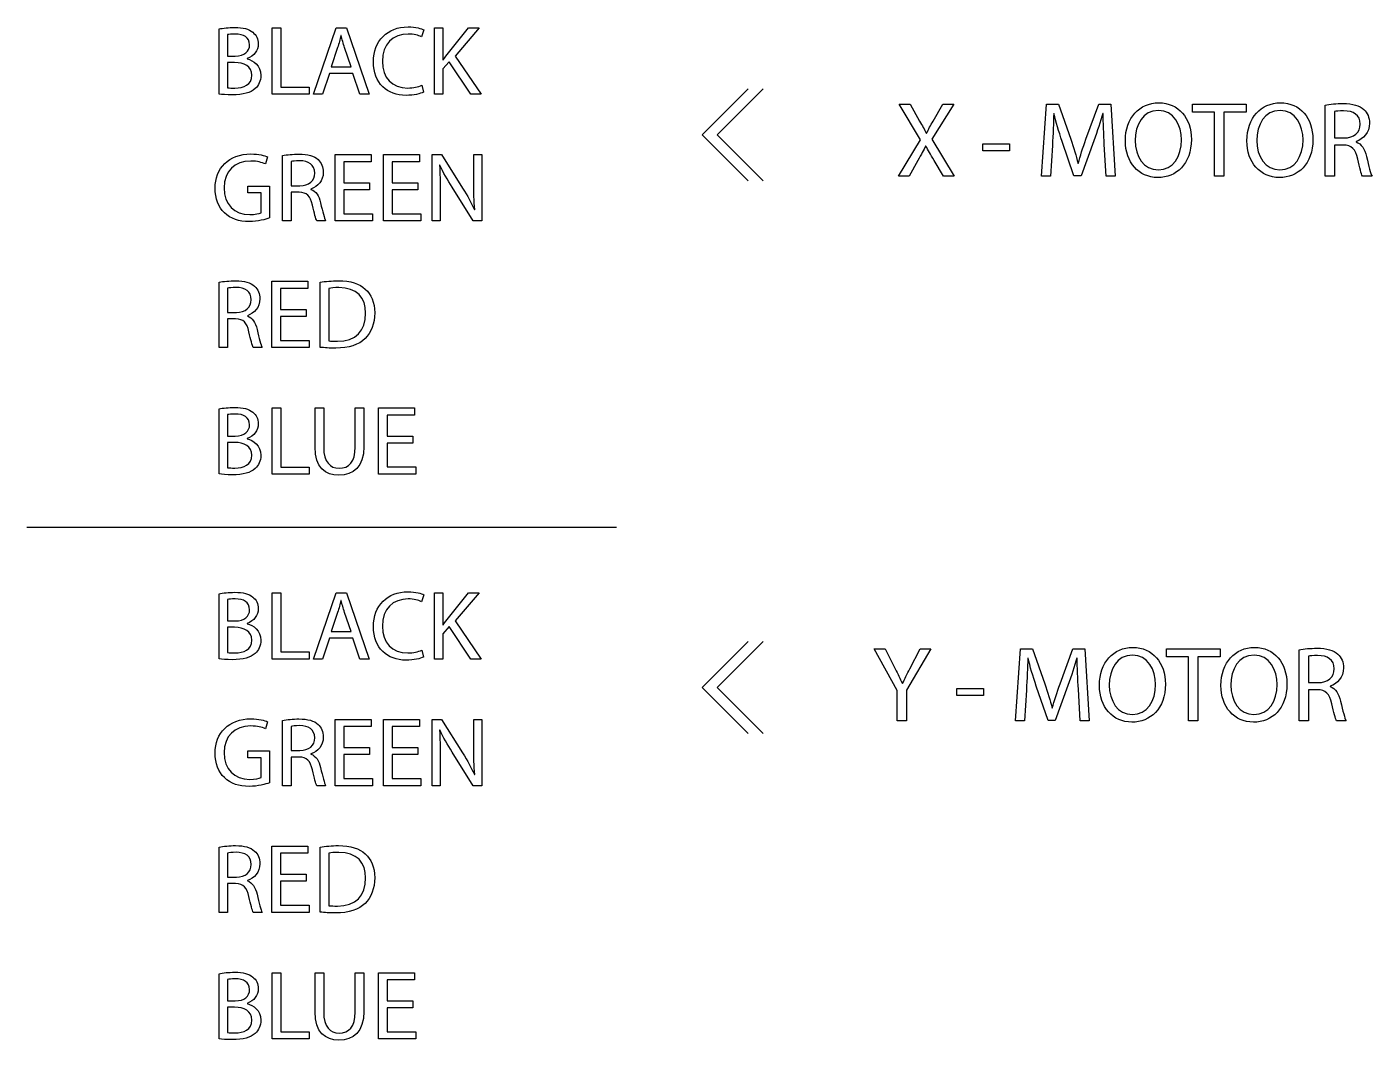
# Model space of a CAD drawing. Header units: millimetres. Extents: x -1949 to 1995, y -2739 to 1842.
# Drawn here: x -357 to -303.8, y -785 to -745 of the extents above; entities that cross this region are included whole.
import ezdxf

# ---------------------------------------------------------------- set-up
doc = ezdxf.new("R2010")
doc.units = ezdxf.units.MM
doc.layers.get('0').update_dxf_attribs({"lineweight": 25, "true_color": 0xffffff})

msp = doc.modelspace()

# ---------------------------------------------------------------- linework, layer by layer
at = {"color": 5, "true_color": 0x0000ff}
for points in [[(-349.382, -747.657), (-349.382, -745.088), (-349.382, -745.088)], [(-347.282, -745.049), (-346.941, -745.049), (-346.941, -747.381), (-345.823, -747.381), (-345.823, -747.665), (-347.282, -747.665), (-347.282, -745.049), (-347.282, -745.049)], [(-345.024, -746.841), (-345.296, -747.665), (-345.645, -747.665), (-344.752, -745.049), (-344.349, -745.049), (-343.456, -747.665), (-343.817, -747.665), (-344.096, -746.841), (-345.024, -746.841), (-345.024, -746.841)], [(-341.298, -745.122), (-341.384, -745.398)], [(-340.879, -745.049), (-340.542, -745.049), (-340.542, -746.31), (-340.53, -746.31)], [(-340.325, -746.03), (-339.525, -745.049), (-339.106, -745.049), (-340.053, -746.159), (-339.032, -747.665), (-339.432, -747.665), (-340.289, -746.38), (-340.542, -746.667), (-340.542, -747.665), (-340.879, -747.665), (-340.879, -745.049), (-340.879, -745.049)], [(-349.044, -745.312), (-349.044, -746.159), (-349.044, -746.159)], [(-344.698, -745.821), (-344.954, -746.578), (-344.162, -746.578), (-344.162, -746.578)], [(-344.558, -745.347), (-344.566, -745.347)], [(-344.162, -746.578), (-344.422, -745.825)], [(-349.044, -746.159), (-348.738, -746.159)], [(-348.272, -746.256), (-348.272, -746.268)], [(-348.765, -746.411), (-349.044, -746.411), (-349.044, -747.408), (-349.044, -747.408)], [(-341.372, -747.312), (-341.306, -747.583), (-341.306, -747.583)], [(-328.492, -751.079), (-330.309, -749.263), (-328.492, -747.447)], [(-327.892, -751.079), (-329.708, -749.263), (-327.892, -747.447)], [(-321.787, -750.279), (-322.13, -750.905), (-322.553, -750.905), (-321.681, -749.462), (-322.519, -748.053), (-322.092, -748.053), (-321.715, -748.722)], [(-321.182, -748.722), (-320.797, -748.053), (-320.37, -748.053), (-321.237, -749.441), (-320.348, -750.905), (-320.776, -750.905), (-320.776, -750.905)], [(-316.474, -749.682), (-316.55, -750.905), (-316.901, -750.905), (-316.702, -748.053), (-316.233, -748.053), (-315.746, -749.433)], [(-316.41, -748.422), (-316.419, -748.422)], [(-315.145, -749.433), (-314.638, -748.053), (-314.168, -748.053), (-313.99, -750.905), (-314.354, -750.905), (-314.422, -749.653), (-314.422, -749.653)], [(-314.468, -748.422), (-314.477, -748.422)], [(-310.069, -748.367), (-310.936, -748.367), (-310.936, -748.053), (-308.825, -748.053), (-308.825, -748.367), (-309.697, -748.367), (-309.697, -750.905), (-310.069, -750.905), (-310.069, -748.367), (-310.069, -748.367)], [(-304.989, -749.669), (-305.336, -749.669), (-305.336, -750.905), (-305.704, -750.905), (-305.704, -748.091), (-305.704, -748.091)], [(-305.336, -748.35), (-305.336, -749.39), (-305.336, -749.39)], [(-321.453, -749.204), (-321.44, -749.204)], [(-314.836, -749.505), (-315.34, -750.888), (-315.619, -750.888), (-316.084, -749.53)], [(-305.336, -749.39), (-304.96, -749.39)], [(-304.482, -749.534), (-304.482, -749.547)], [(-343.436, -751.438), (-344.45, -751.438), (-344.45, -752.382), (-343.316, -752.382), (-343.316, -752.665), (-344.791, -752.665), (-344.791, -750.049), (-343.374, -750.049), (-343.374, -750.332), (-344.45, -750.332), (-344.45, -751.159), (-343.436, -751.159), (-343.436, -751.438), (-343.436, -751.438)], [(-341.527, -751.438), (-342.54, -751.438), (-342.54, -752.382), (-341.407, -752.382), (-341.407, -752.665), (-342.882, -752.665), (-342.882, -750.049), (-341.465, -750.049), (-341.465, -750.332), (-342.54, -750.332), (-342.54, -751.159), (-341.527, -751.159), (-341.527, -751.438), (-341.527, -751.438)], [(-340.969, -752.665), (-340.969, -750.049), (-340.596, -750.049), (-339.761, -751.372)], [(-339.323, -751.143), (-339.323, -750.049), (-339.005, -750.049), (-339.005, -752.665), (-339.347, -752.665), (-340.177, -751.337)], [(-321.47, -749.712), (-321.478, -749.712)], [(-319.217, -749.627), (-318.172, -749.627), (-318.172, -749.898), (-319.217, -749.898), (-319.217, -749.627), (-319.217, -749.627)], [(-347.464, -750.142), (-347.55, -750.418)], [(-346.219, -751.531), (-346.537, -751.531), (-346.537, -752.665), (-346.875, -752.665), (-346.875, -750.084), (-346.875, -750.084)], [(-346.537, -750.321), (-346.537, -751.275), (-346.537, -751.275)], [(-340.662, -750.464), (-340.674, -750.468)], [(-320.776, -750.905), (-321.144, -750.275)], [(-315.459, -750.393), (-315.45, -750.393)], [(-303.847, -750.905), (-304.228, -750.905)], [(-347.72, -752.343), (-347.72, -751.563), (-348.248, -751.563), (-348.248, -751.291), (-347.387, -751.291), (-347.387, -752.548), (-347.387, -752.548)], [(-346.537, -751.275), (-346.192, -751.275)], [(-345.753, -751.407), (-345.753, -751.419)], [(-340.65, -751.547), (-340.65, -752.665), (-340.969, -752.665), (-340.969, -752.665)], [(-345.171, -752.665), (-345.52, -752.665)], [(-339.296, -752.222), (-339.285, -752.218)], [(-348.726, -756.532), (-349.044, -756.532), (-349.044, -757.665), (-349.382, -757.665), (-349.382, -755.084), (-349.382, -755.084)], [(-349.044, -755.321), (-349.044, -756.275), (-349.044, -756.275)], [(-345.943, -756.438), (-346.956, -756.438), (-346.956, -757.382), (-345.823, -757.382), (-345.823, -757.665), (-347.298, -757.665), (-347.298, -755.049), (-345.881, -755.049), (-345.881, -755.332), (-346.956, -755.332), (-346.956, -756.159), (-345.943, -756.159), (-345.943, -756.438), (-345.943, -756.438)], [(-345.385, -757.657), (-345.385, -755.088), (-345.385, -755.088)], [(-345.047, -755.332), (-345.047, -757.401), (-345.047, -757.401)], [(-349.044, -756.275), (-348.698, -756.275)], [(-348.26, -756.407), (-348.26, -756.419)], [(-347.678, -757.665), (-348.027, -757.665)], [(-349.382, -762.657), (-349.382, -760.088), (-349.382, -760.088)], [(-347.282, -760.049), (-346.941, -760.049), (-346.941, -762.382), (-345.823, -762.382), (-345.823, -762.665), (-347.282, -762.665), (-347.282, -760.049), (-347.282, -760.049)], [(-345.59, -761.589), (-345.59, -760.049), (-345.249, -760.049), (-345.249, -760.049)], [(-345.249, -760.049), (-345.249, -761.601)], [(-344.003, -761.601), (-344.003, -760.049), (-343.661, -760.049), (-343.661, -761.578)], [(-341.725, -761.438), (-342.738, -761.438), (-342.738, -762.381), (-341.605, -762.381), (-341.605, -762.664), (-343.08, -762.664), (-343.08, -760.048), (-341.663, -760.048), (-341.663, -760.332), (-342.738, -760.332), (-342.738, -761.159), (-341.725, -761.159), (-341.725, -761.438), (-341.725, -761.438)], [(-349.044, -760.312), (-349.044, -761.159), (-349.044, -761.159)], [(-349.044, -761.159), (-348.738, -761.159)], [(-348.765, -761.411), (-349.044, -761.411), (-349.044, -762.408), (-349.044, -762.408)], [(-348.272, -761.256), (-348.272, -761.267)], [(-356.969, -764.757), (-333.685, -764.757)], [(-349.382, -769.957), (-349.382, -767.388), (-349.382, -767.388)], [(-347.282, -767.349), (-346.941, -767.349), (-346.941, -769.681), (-345.823, -769.681), (-345.823, -769.965), (-347.282, -769.965), (-347.282, -767.349), (-347.282, -767.349)], [(-345.024, -769.142), (-345.296, -769.965), (-345.645, -769.965), (-344.752, -767.349), (-344.349, -767.349), (-343.456, -769.965), (-343.817, -769.965), (-344.096, -769.142), (-345.024, -769.142), (-345.024, -769.142)], [(-341.298, -767.423), (-341.384, -767.698)], [(-340.879, -767.349), (-340.542, -767.349), (-340.542, -768.61), (-340.53, -768.61)], [(-340.325, -768.331), (-339.525, -767.349), (-339.106, -767.349), (-340.053, -768.459), (-339.032, -769.965), (-339.432, -769.965), (-340.289, -768.68), (-340.542, -768.967), (-340.542, -769.965), (-340.879, -769.965), (-340.879, -767.349), (-340.879, -767.349)], [(-349.044, -767.612), (-349.044, -768.459), (-349.044, -768.459)], [(-344.698, -768.121), (-344.954, -768.878), (-344.162, -768.878), (-344.162, -768.878)], [(-344.558, -767.647), (-344.566, -767.647)], [(-344.162, -768.878), (-344.422, -768.125)], [(-349.044, -768.459), (-348.738, -768.459)], [(-348.272, -768.556), (-348.272, -768.567)], [(-348.765, -768.711), (-349.044, -768.711), (-349.044, -769.708), (-349.044, -769.708)], [(-341.372, -769.611), (-341.306, -769.883), (-341.306, -769.883)], [(-328.492, -772.909), (-330.309, -771.092), (-328.492, -769.276)], [(-327.892, -772.909), (-329.708, -771.092), (-327.892, -769.276)], [(-322.6, -772.409), (-322.6, -771.199), (-323.505, -769.557), (-323.082, -769.557), (-322.68, -770.344)], [(-322.1, -770.344), (-321.69, -769.557), (-321.275, -769.557), (-322.227, -771.194), (-322.227, -772.408), (-322.6, -772.408), (-322.6, -772.409)], [(-317.498, -771.186), (-317.575, -772.409), (-317.926, -772.409), (-317.727, -769.557), (-317.257, -769.557), (-316.771, -770.937)], [(-316.17, -770.937), (-315.662, -769.557), (-315.193, -769.557), (-315.015, -772.409), (-315.379, -772.409), (-315.446, -771.157), (-315.446, -771.157)], [(-311.094, -769.87), (-311.961, -769.87), (-311.961, -769.557), (-309.85, -769.557), (-309.85, -769.87), (-310.722, -769.87), (-310.722, -772.409), (-311.094, -772.409), (-311.094, -769.87), (-311.094, -769.87)], [(-306.014, -771.173), (-306.361, -771.173), (-306.361, -772.408), (-306.729, -772.408), (-306.729, -769.595), (-306.729, -769.595)], [(-317.435, -769.925), (-317.444, -769.925)], [(-315.493, -769.925), (-315.502, -769.925)], [(-306.361, -769.853), (-306.361, -770.894), (-306.361, -770.894)], [(-322.397, -770.932), (-322.388, -770.932)], [(-320.241, -771.131), (-319.196, -771.131), (-319.196, -771.402), (-320.241, -771.402), (-320.241, -771.131), (-320.241, -771.131)], [(-315.861, -771.009), (-316.365, -772.392), (-316.644, -772.392), (-317.109, -771.034)], [(-306.361, -770.894), (-305.984, -770.894)], [(-305.506, -771.038), (-305.506, -771.051)], [(-346.219, -773.831), (-346.537, -773.831), (-346.537, -774.964), (-346.875, -774.964), (-346.875, -772.383), (-346.875, -772.383)], [(-343.436, -773.738), (-344.45, -773.738), (-344.45, -774.681), (-343.316, -774.681), (-343.316, -774.964), (-344.791, -774.964), (-344.791, -772.348), (-343.374, -772.348), (-343.374, -772.632), (-344.45, -772.632), (-344.45, -773.459), (-343.436, -773.459), (-343.436, -773.738), (-343.436, -773.738)], [(-341.527, -773.738), (-342.54, -773.738), (-342.54, -774.681), (-341.407, -774.681), (-341.407, -774.964), (-342.882, -774.964), (-342.882, -772.348), (-341.465, -772.348), (-341.465, -772.632), (-342.54, -772.632), (-342.54, -773.459), (-341.527, -773.459), (-341.527, -773.738), (-341.527, -773.738)], [(-340.969, -774.964), (-340.969, -772.348), (-340.596, -772.348), (-339.761, -773.672)], [(-339.323, -773.443), (-339.323, -772.348), (-339.005, -772.348), (-339.005, -774.964), (-339.347, -774.964), (-340.177, -773.637)], [(-316.483, -771.897), (-316.475, -771.897)], [(-347.464, -772.442), (-347.55, -772.717)], [(-346.537, -772.62), (-346.537, -773.575), (-346.537, -773.575)], [(-340.662, -772.764), (-340.674, -772.768)], [(-304.871, -772.408), (-305.252, -772.408)], [(-347.72, -774.643), (-347.72, -773.863), (-348.248, -773.863), (-348.248, -773.591), (-347.387, -773.591), (-347.387, -774.848), (-347.387, -774.848)], [(-346.537, -773.575), (-346.192, -773.575)], [(-345.753, -773.707), (-345.753, -773.719)], [(-340.65, -773.847), (-340.65, -774.964), (-340.969, -774.964), (-340.969, -774.964)], [(-345.171, -774.964), (-345.52, -774.964)], [(-339.296, -774.522), (-339.285, -774.518)], [(-348.726, -778.831), (-349.044, -778.831), (-349.044, -779.965), (-349.382, -779.965), (-349.382, -777.384), (-349.382, -777.384)], [(-349.044, -777.621), (-349.044, -778.575), (-349.044, -778.575)], [(-345.943, -778.738), (-346.956, -778.738), (-346.956, -779.681), (-345.823, -779.681), (-345.823, -779.964), (-347.298, -779.964), (-347.298, -777.348), (-345.881, -777.348), (-345.881, -777.632), (-346.956, -777.632), (-346.956, -778.458), (-345.943, -778.458), (-345.943, -778.738), (-345.943, -778.738)], [(-345.385, -779.956), (-345.385, -777.388), (-345.385, -777.388)], [(-345.047, -777.632), (-345.047, -779.701), (-345.047, -779.701)], [(-349.044, -778.575), (-348.698, -778.575)], [(-348.26, -778.707), (-348.26, -778.719)], [(-347.678, -779.965), (-348.027, -779.965)], [(-349.382, -784.957), (-349.382, -782.387), (-349.382, -782.387)], [(-347.282, -782.349), (-346.941, -782.349), (-346.941, -784.681), (-345.823, -784.681), (-345.823, -784.964), (-347.282, -784.964), (-347.282, -782.349), (-347.282, -782.349)], [(-345.59, -783.889), (-345.59, -782.349), (-345.249, -782.349), (-345.249, -782.349)], [(-345.249, -782.349), (-345.249, -783.901)], [(-344.003, -783.901), (-344.003, -782.349), (-343.661, -782.349), (-343.661, -783.878)], [(-341.725, -783.738), (-342.738, -783.738), (-342.738, -784.681), (-341.605, -784.681), (-341.605, -784.964), (-343.08, -784.964), (-343.08, -782.349), (-341.663, -782.349), (-341.663, -782.632), (-342.738, -782.632), (-342.738, -783.459), (-341.725, -783.459), (-341.725, -783.738), (-341.725, -783.738)], [(-349.044, -782.612), (-349.044, -783.459), (-349.044, -783.459)], [(-349.044, -783.459), (-348.738, -783.459)], [(-348.765, -783.711), (-349.044, -783.711), (-349.044, -784.708), (-349.044, -784.708)], [(-348.272, -783.556), (-348.272, -783.567)]]:
    msp.add_lwpolyline(points, dxfattribs=at)
for points in [[(-349.382, -745.088), (-349.234, -745.053), (-348.998, -745.03), (-348.765, -745.03)], [(-348.745, -745.289), (-348.901, -745.289), (-348.989, -745.301), (-349.044, -745.312)], [(-348.765, -745.03), (-348.427, -745.03), (-348.21, -745.088), (-348.05, -745.22)], [(-348.175, -745.716), (-348.175, -745.414), (-348.403, -745.289), (-348.745, -745.289)], [(-348.05, -745.22), (-347.915, -745.321), (-347.83, -745.476), (-347.83, -745.682)], [(-343.285, -746.38), (-343.285, -745.557), (-342.73, -745.006), (-341.919, -745.006)], [(-341.907, -745.289), (-342.521, -745.289), (-342.928, -745.681), (-342.928, -746.368)], [(-341.919, -745.006), (-341.597, -745.006), (-341.388, -745.076), (-341.298, -745.122)], [(-341.384, -745.398), (-341.508, -745.336), (-341.69, -745.289), (-341.907, -745.289)], [(-348.738, -746.159), (-348.384, -746.159), (-348.175, -745.969), (-348.175, -745.716)], [(-347.83, -745.682), (-347.83, -745.938), (-348, -746.159), (-348.272, -746.256)], [(-344.566, -745.347), (-344.605, -745.499), (-344.644, -745.662), (-344.698, -745.821)], [(-344.422, -745.825), (-344.481, -745.654), (-344.519, -745.499), (-344.558, -745.347)], [(-348.272, -746.268), (-348.023, -746.326), (-347.732, -746.531), (-347.732, -746.919)], [(-340.53, -746.31), (-340.46, -746.209), (-340.39, -746.116), (-340.325, -746.03)], [(-348.089, -746.916), (-348.089, -746.563), (-348.396, -746.411), (-348.765, -746.411)], [(-341.997, -747.708), (-342.734, -747.708), (-343.285, -747.242), (-343.285, -746.38)], [(-342.928, -746.368), (-342.928, -747.013), (-342.56, -747.42), (-341.927, -747.42)], [(-349.044, -747.408), (-348.974, -747.42), (-348.881, -747.424), (-348.76, -747.424)], [(-348.76, -747.424), (-348.411, -747.424), (-348.089, -747.296), (-348.089, -746.916)], [(-347.732, -746.919), (-347.732, -747.145), (-347.821, -747.319), (-347.957, -747.444)], [(-341.927, -747.42), (-341.717, -747.42), (-341.508, -747.377), (-341.372, -747.312)], [(-348.858, -747.688), (-349.091, -747.688), (-349.269, -747.673), (-349.382, -747.657)], [(-347.957, -747.444), (-348.136, -747.61), (-348.431, -747.688), (-348.858, -747.688)], [(-341.306, -747.583), (-341.426, -747.645), (-341.678, -747.708), (-341.997, -747.708)], [(-316.419, -748.422), (-316.427, -748.777), (-316.449, -749.251), (-316.474, -749.682)], [(-316.084, -749.53), (-316.22, -749.124), (-316.33, -748.76), (-316.41, -748.422)], [(-314.477, -748.422), (-314.578, -748.752), (-314.693, -749.111), (-314.836, -749.505)], [(-314.422, -749.653), (-314.443, -749.255), (-314.468, -748.773), (-314.468, -748.422)], [(-313.591, -749.501), (-313.591, -748.595), (-313.033, -748.003), (-312.271, -748.003)], [(-312.284, -748.303), (-312.897, -748.303), (-313.202, -748.87), (-313.202, -749.492)], [(-311.374, -749.467), (-311.374, -748.895), (-311.67, -748.303), (-312.284, -748.303)], [(-312.271, -748.003), (-311.488, -748.002), (-310.985, -748.599), (-310.985, -749.45)], [(-308.79, -749.501), (-308.79, -748.595), (-308.232, -748.003), (-307.47, -748.003)], [(-307.483, -748.303), (-308.096, -748.303), (-308.401, -748.87), (-308.401, -749.492)], [(-306.573, -749.467), (-306.573, -748.895), (-306.869, -748.303), (-307.483, -748.303)], [(-307.47, -748.003), (-306.687, -748.002), (-306.184, -748.599), (-306.184, -749.45)], [(-305.704, -748.091), (-305.518, -748.058), (-305.247, -748.032), (-304.998, -748.032)], [(-304.972, -748.32), (-305.15, -748.32), (-305.273, -748.333), (-305.336, -748.35)], [(-304.998, -748.032), (-304.604, -748.032), (-304.346, -748.108), (-304.173, -748.265)], [(-304.316, -748.849), (-304.316, -748.481), (-304.583, -748.32), (-304.972, -748.32)], [(-304.173, -748.265), (-304.033, -748.392), (-303.949, -748.586), (-303.949, -748.811)], [(-321.715, -748.722), (-321.609, -748.908), (-321.529, -749.052), (-321.453, -749.204)], [(-321.44, -749.204), (-321.36, -749.035), (-321.288, -748.904), (-321.182, -748.722)], [(-304.96, -749.39), (-304.566, -749.39), (-304.316, -749.175), (-304.316, -748.849)], [(-303.949, -748.811), (-303.949, -749.183), (-304.186, -749.432), (-304.482, -749.534)], [(-315.746, -749.433), (-315.628, -749.784), (-315.535, -750.097), (-315.459, -750.393)], [(-315.45, -750.393), (-315.374, -750.106), (-315.272, -749.792), (-315.145, -749.433)], [(-312.309, -750.952), (-313.066, -750.952), (-313.591, -750.364), (-313.591, -749.501)], [(-313.202, -749.492), (-313.202, -750.106), (-312.872, -750.651), (-312.287, -750.651)], [(-310.985, -749.45), (-310.985, -750.427), (-311.581, -750.952), (-312.309, -750.952)], [(-312.287, -750.651), (-311.704, -750.651), (-311.374, -750.114), (-311.374, -749.467)], [(-307.508, -750.952), (-308.265, -750.952), (-308.79, -750.364), (-308.79, -749.501)], [(-308.401, -749.492), (-308.401, -750.106), (-308.071, -750.651), (-307.487, -750.651)], [(-306.184, -749.45), (-306.184, -750.427), (-306.78, -750.952), (-307.508, -750.952)], [(-307.487, -750.651), (-306.903, -750.651), (-306.573, -750.114), (-306.573, -749.467)], [(-349.537, -751.373), (-349.537, -750.593), (-348.998, -750.022), (-348.12, -750.022)], [(-348.12, -750.022), (-347.818, -750.022), (-347.577, -750.088), (-347.464, -750.142)], [(-346.875, -750.084), (-346.704, -750.052), (-346.455, -750.03), (-346.226, -750.03)], [(-346.226, -750.03), (-345.866, -750.03), (-345.629, -750.099), (-345.47, -750.243)], [(-321.478, -749.712), (-321.558, -749.877), (-321.643, -750.03), (-321.787, -750.279)], [(-321.144, -750.275), (-321.292, -750.034), (-321.381, -749.877), (-321.47, -749.712)], [(-304.414, -750.224), (-304.498, -749.83), (-304.655, -749.682), (-304.989, -749.669)], [(-304.482, -749.547), (-304.266, -749.623), (-304.134, -749.826), (-304.067, -750.122)], [(-348.128, -750.305), (-348.765, -750.305), (-349.18, -750.701), (-349.18, -751.357)], [(-347.55, -750.418), (-347.689, -750.352), (-347.864, -750.305), (-348.128, -750.305)], [(-346.203, -750.293), (-346.366, -750.293), (-346.479, -750.305), (-346.537, -750.321)], [(-345.602, -750.778), (-345.602, -750.441), (-345.846, -750.293), (-346.203, -750.293)], [(-345.47, -750.243), (-345.342, -750.359), (-345.264, -750.538), (-345.264, -750.744)], [(-340.674, -750.468), (-340.654, -750.798), (-340.65, -751.112), (-340.65, -751.547)], [(-340.177, -751.337), (-340.359, -751.046), (-340.534, -750.747), (-340.662, -750.464)], [(-304.228, -750.905), (-304.275, -750.82), (-304.338, -750.579), (-304.414, -750.224)], [(-304.067, -750.122), (-303.974, -750.52), (-303.906, -750.795), (-303.847, -750.905)], [(-346.192, -751.275), (-345.831, -751.275), (-345.602, -751.077), (-345.602, -750.778)], [(-345.264, -750.744), (-345.264, -751.085), (-345.481, -751.314), (-345.753, -751.407)], [(-349.172, -752.347), (-349.397, -752.129), (-349.537, -751.78), (-349.537, -751.373)], [(-349.18, -751.357), (-349.18, -752.021), (-348.784, -752.413), (-348.171, -752.413)], [(-345.691, -752.04), (-345.769, -751.679), (-345.912, -751.543), (-346.219, -751.531)], [(-345.753, -751.419), (-345.555, -751.489), (-345.434, -751.675), (-345.373, -751.947)], [(-339.761, -751.372), (-339.571, -751.679), (-339.416, -751.954), (-339.296, -752.222)], [(-339.285, -752.218), (-339.316, -751.869), (-339.323, -751.551), (-339.323, -751.143)], [(-345.52, -752.665), (-345.563, -752.587), (-345.621, -752.366), (-345.691, -752.04)], [(-345.373, -751.947), (-345.287, -752.312), (-345.225, -752.564), (-345.171, -752.665)], [(-348.194, -752.692), (-348.59, -752.692), (-348.916, -752.591), (-349.172, -752.347)], [(-347.387, -752.548), (-347.538, -752.607), (-347.841, -752.692), (-348.194, -752.692)], [(-348.171, -752.413), (-347.949, -752.413), (-347.798, -752.382), (-347.72, -752.343)], [(-349.382, -755.084), (-349.211, -755.053), (-348.962, -755.03), (-348.733, -755.03)], [(-348.71, -755.294), (-348.873, -755.294), (-348.986, -755.305), (-349.044, -755.321)], [(-348.733, -755.03), (-348.372, -755.03), (-348.136, -755.099), (-347.977, -755.243)], [(-348.109, -755.779), (-348.109, -755.441), (-348.353, -755.294), (-348.71, -755.294)], [(-347.977, -755.243), (-347.849, -755.359), (-347.771, -755.538), (-347.771, -755.744)], [(-345.385, -755.088), (-345.179, -755.052), (-344.934, -755.029), (-344.667, -755.029)], [(-344.651, -755.297), (-344.826, -755.297), (-344.958, -755.313), (-345.047, -755.332)], [(-344.667, -755.029), (-344.181, -755.029), (-343.836, -755.146), (-343.607, -755.355)], [(-343.592, -756.307), (-343.588, -755.69), (-343.937, -755.297), (-344.651, -755.297)], [(-343.607, -755.355), (-343.37, -755.569), (-343.235, -755.871), (-343.235, -756.295)], [(-348.698, -756.275), (-348.338, -756.275), (-348.109, -756.077), (-348.109, -755.779)], [(-347.771, -755.744), (-347.771, -756.085), (-347.988, -756.314), (-348.26, -756.407)], [(-348.26, -756.419), (-348.062, -756.489), (-347.942, -756.675), (-347.88, -756.947)], [(-344.705, -757.416), (-343.98, -757.416), (-343.592, -757.012), (-343.592, -756.307)], [(-343.235, -756.295), (-343.235, -756.721), (-343.37, -757.071), (-343.611, -757.311)], [(-348.198, -757.04), (-348.275, -756.679), (-348.419, -756.543), (-348.726, -756.532)], [(-347.88, -756.947), (-347.794, -757.312), (-347.732, -757.564), (-347.678, -757.665)], [(-348.027, -757.665), (-348.07, -757.587), (-348.128, -757.366), (-348.198, -757.04)], [(-345.047, -757.401), (-344.962, -757.413), (-344.837, -757.416), (-344.705, -757.416)], [(-343.611, -757.311), (-343.859, -757.556), (-344.263, -757.688), (-344.772, -757.688)], [(-344.772, -757.688), (-345.016, -757.688), (-345.214, -757.676), (-345.385, -757.657)], [(-349.382, -760.088), (-349.234, -760.053), (-348.998, -760.03), (-348.765, -760.03)], [(-348.765, -760.03), (-348.427, -760.03), (-348.21, -760.088), (-348.05, -760.22)], [(-348.745, -760.289), (-348.901, -760.289), (-348.989, -760.301), (-349.044, -760.312)], [(-348.175, -760.716), (-348.175, -760.413), (-348.403, -760.289), (-348.745, -760.289)], [(-347.83, -760.681), (-347.83, -760.938), (-348, -761.159), (-348.272, -761.256)], [(-348.05, -760.22), (-347.915, -760.321), (-347.83, -760.476), (-347.83, -760.681)], [(-348.738, -761.159), (-348.384, -761.159), (-348.175, -760.968), (-348.175, -760.716)], [(-348.089, -761.915), (-348.089, -761.562), (-348.396, -761.411), (-348.765, -761.411)], [(-348.272, -761.267), (-348.023, -761.325), (-347.732, -761.531), (-347.732, -761.92)], [(-344.651, -762.707), (-345.186, -762.707), (-345.59, -762.405), (-345.59, -761.589)], [(-345.249, -761.601), (-345.249, -762.183), (-344.989, -762.432), (-344.639, -762.432)], [(-343.661, -761.578), (-343.661, -762.382), (-344.084, -762.707), (-344.651, -762.707)], [(-344.639, -762.432), (-344.256, -762.432), (-344.003, -762.176), (-344.003, -761.601)], [(-348.76, -762.424), (-348.411, -762.424), (-348.089, -762.296), (-348.089, -761.915)], [(-347.732, -761.92), (-347.732, -762.145), (-347.821, -762.319), (-347.957, -762.443)], [(-348.858, -762.688), (-349.091, -762.688), (-349.269, -762.672), (-349.382, -762.657)], [(-349.044, -762.408), (-348.974, -762.42), (-348.881, -762.424), (-348.76, -762.424)], [(-347.957, -762.443), (-348.136, -762.61), (-348.431, -762.688), (-348.858, -762.688)], [(-349.382, -767.388), (-349.234, -767.352), (-348.998, -767.329), (-348.765, -767.329)], [(-348.745, -767.589), (-348.901, -767.589), (-348.989, -767.601), (-349.044, -767.612)], [(-348.765, -767.329), (-348.427, -767.329), (-348.21, -767.388), (-348.05, -767.52)], [(-348.175, -768.016), (-348.175, -767.714), (-348.403, -767.589), (-348.745, -767.589)], [(-348.05, -767.52), (-347.915, -767.62), (-347.83, -767.776), (-347.83, -767.981)], [(-343.285, -768.68), (-343.285, -767.857), (-342.73, -767.306), (-341.919, -767.306)], [(-341.907, -767.589), (-342.521, -767.589), (-342.928, -767.981), (-342.928, -768.668)], [(-341.919, -767.306), (-341.597, -767.306), (-341.388, -767.376), (-341.298, -767.423)], [(-341.384, -767.698), (-341.508, -767.636), (-341.69, -767.589), (-341.907, -767.589)], [(-348.738, -768.459), (-348.384, -768.459), (-348.175, -768.269), (-348.175, -768.016)], [(-347.83, -767.981), (-347.83, -768.237), (-348, -768.459), (-348.272, -768.556)], [(-344.566, -767.647), (-344.605, -767.799), (-344.644, -767.962), (-344.698, -768.121)], [(-344.422, -768.125), (-344.481, -767.954), (-344.519, -767.799), (-344.558, -767.647)], [(-348.272, -768.567), (-348.023, -768.626), (-347.732, -768.831), (-347.732, -769.22)], [(-342.928, -768.668), (-342.928, -769.312), (-342.56, -769.72), (-341.927, -769.72)], [(-340.53, -768.61), (-340.46, -768.509), (-340.39, -768.416), (-340.325, -768.331)], [(-348.089, -769.216), (-348.089, -768.863), (-348.396, -768.711), (-348.765, -768.711)], [(-341.997, -770.007), (-342.734, -770.007), (-343.285, -769.541), (-343.285, -768.68)], [(-349.044, -769.708), (-348.974, -769.72), (-348.881, -769.724), (-348.76, -769.724)], [(-348.76, -769.724), (-348.411, -769.724), (-348.089, -769.596), (-348.089, -769.216)], [(-347.732, -769.22), (-347.732, -769.445), (-347.821, -769.619), (-347.957, -769.743)], [(-341.927, -769.72), (-341.717, -769.72), (-341.508, -769.677), (-341.372, -769.611)], [(-314.615, -771.004), (-314.615, -770.099), (-314.057, -769.506), (-313.295, -769.506)], [(-313.295, -769.506), (-312.513, -769.506), (-312.009, -770.103), (-312.009, -770.953)], [(-309.815, -771.004), (-309.815, -770.099), (-309.256, -769.506), (-308.495, -769.506)], [(-308.495, -769.506), (-307.712, -769.506), (-307.209, -770.103), (-307.209, -770.953)], [(-306.729, -769.595), (-306.543, -769.561), (-306.272, -769.536), (-306.023, -769.536)], [(-306.023, -769.536), (-305.629, -769.536), (-305.371, -769.612), (-305.197, -769.768)], [(-348.858, -769.988), (-349.091, -769.988), (-349.269, -769.972), (-349.382, -769.957)], [(-347.957, -769.743), (-348.136, -769.91), (-348.431, -769.988), (-348.858, -769.988)], [(-341.306, -769.883), (-341.426, -769.945), (-341.678, -770.007), (-341.997, -770.007)], [(-317.444, -769.925), (-317.452, -770.281), (-317.473, -770.755), (-317.498, -771.186)], [(-317.109, -771.034), (-317.244, -770.628), (-317.355, -770.263), (-317.435, -769.925)], [(-315.502, -769.925), (-315.603, -770.255), (-315.717, -770.615), (-315.861, -771.009)], [(-315.446, -771.157), (-315.467, -770.759), (-315.493, -770.276), (-315.493, -769.925)], [(-313.308, -769.807), (-313.922, -769.807), (-314.226, -770.374), (-314.226, -770.995)], [(-312.398, -770.97), (-312.398, -770.399), (-312.695, -769.807), (-313.308, -769.807)], [(-308.507, -769.807), (-309.121, -769.807), (-309.425, -770.374), (-309.425, -770.995)], [(-307.598, -770.97), (-307.598, -770.399), (-307.894, -769.807), (-308.507, -769.807)], [(-305.997, -769.824), (-306.175, -769.824), (-306.297, -769.836), (-306.361, -769.853)], [(-305.341, -770.352), (-305.341, -769.984), (-305.608, -769.824), (-305.997, -769.824)], [(-305.197, -769.768), (-305.058, -769.895), (-304.973, -770.09), (-304.973, -770.314)], [(-322.68, -770.344), (-322.574, -770.559), (-322.486, -770.733), (-322.397, -770.932)], [(-322.388, -770.932), (-322.312, -770.745), (-322.21, -770.559), (-322.1, -770.344)], [(-305.984, -770.894), (-305.591, -770.894), (-305.341, -770.678), (-305.341, -770.352)], [(-304.973, -770.314), (-304.973, -770.686), (-305.21, -770.936), (-305.506, -771.038)], [(-316.771, -770.937), (-316.652, -771.288), (-316.559, -771.6), (-316.483, -771.897)], [(-316.475, -771.897), (-316.398, -771.609), (-316.297, -771.296), (-316.17, -770.937)], [(-313.333, -772.455), (-314.091, -772.455), (-314.615, -771.867), (-314.615, -771.004)], [(-314.226, -770.995), (-314.226, -771.609), (-313.896, -772.155), (-313.312, -772.155)], [(-312.009, -770.953), (-312.009, -771.931), (-312.606, -772.455), (-313.333, -772.455)], [(-313.312, -772.155), (-312.728, -772.155), (-312.398, -771.617), (-312.398, -770.97)], [(-308.533, -772.455), (-309.29, -772.455), (-309.815, -771.867), (-309.815, -771.004)], [(-309.425, -770.995), (-309.425, -771.609), (-309.096, -772.155), (-308.511, -772.155)], [(-307.209, -770.953), (-307.209, -771.931), (-307.805, -772.455), (-308.533, -772.455)], [(-308.511, -772.155), (-307.928, -772.155), (-307.598, -771.617), (-307.598, -770.97)], [(-305.438, -771.727), (-305.523, -771.333), (-305.68, -771.186), (-306.014, -771.173)], [(-305.506, -771.051), (-305.291, -771.127), (-305.159, -771.33), (-305.092, -771.626)], [(-305.252, -772.408), (-305.299, -772.324), (-305.362, -772.083), (-305.438, -771.727)], [(-305.092, -771.626), (-304.998, -772.023), (-304.931, -772.299), (-304.871, -772.408)], [(-349.537, -773.672), (-349.537, -772.892), (-348.998, -772.322), (-348.12, -772.322)], [(-348.12, -772.322), (-347.818, -772.322), (-347.577, -772.388), (-347.464, -772.442)], [(-346.875, -772.383), (-346.704, -772.352), (-346.455, -772.329), (-346.226, -772.329)], [(-346.226, -772.329), (-345.866, -772.329), (-345.629, -772.399), (-345.47, -772.542)], [(-348.128, -772.605), (-348.765, -772.605), (-349.18, -773.001), (-349.18, -773.656)], [(-347.55, -772.717), (-347.689, -772.652), (-347.864, -772.605), (-348.128, -772.605)], [(-346.203, -772.593), (-346.366, -772.593), (-346.479, -772.605), (-346.537, -772.62)], [(-345.602, -773.078), (-345.602, -772.741), (-345.846, -772.593), (-346.203, -772.593)], [(-345.47, -772.542), (-345.342, -772.659), (-345.264, -772.837), (-345.264, -773.043)], [(-340.674, -772.768), (-340.654, -773.097), (-340.65, -773.412), (-340.65, -773.847)], [(-340.177, -773.637), (-340.359, -773.346), (-340.534, -773.047), (-340.662, -772.764)], [(-346.192, -773.575), (-345.831, -773.575), (-345.602, -773.377), (-345.602, -773.078)], [(-345.264, -773.043), (-345.264, -773.385), (-345.481, -773.614), (-345.753, -773.707)], [(-339.285, -774.518), (-339.316, -774.169), (-339.323, -773.851), (-339.323, -773.443)], [(-349.172, -774.646), (-349.397, -774.429), (-349.537, -774.08), (-349.537, -773.672)], [(-349.18, -773.656), (-349.18, -774.32), (-348.784, -774.713), (-348.171, -774.713)], [(-345.691, -774.339), (-345.769, -773.979), (-345.912, -773.843), (-346.219, -773.831)], [(-345.753, -773.719), (-345.555, -773.788), (-345.434, -773.975), (-345.373, -774.246)], [(-339.761, -773.672), (-339.571, -773.979), (-339.416, -774.254), (-339.296, -774.522)], [(-345.52, -774.964), (-345.563, -774.887), (-345.621, -774.666), (-345.691, -774.339)], [(-345.373, -774.246), (-345.287, -774.611), (-345.225, -774.863), (-345.171, -774.964)], [(-348.194, -774.992), (-348.59, -774.992), (-348.916, -774.891), (-349.172, -774.646)], [(-347.387, -774.848), (-347.538, -774.906), (-347.841, -774.992), (-348.194, -774.992)], [(-348.171, -774.713), (-347.949, -774.713), (-347.798, -774.682), (-347.72, -774.643)], [(-349.382, -777.384), (-349.211, -777.353), (-348.962, -777.33), (-348.733, -777.33)], [(-348.71, -777.593), (-348.873, -777.593), (-348.986, -777.605), (-349.044, -777.621)], [(-348.733, -777.33), (-348.372, -777.33), (-348.136, -777.399), (-347.977, -777.543)], [(-348.109, -778.079), (-348.109, -777.741), (-348.353, -777.593), (-348.71, -777.593)], [(-347.977, -777.543), (-347.849, -777.659), (-347.771, -777.838), (-347.771, -778.044)], [(-345.385, -777.388), (-345.179, -777.353), (-344.934, -777.33), (-344.667, -777.33)], [(-344.651, -777.597), (-344.826, -777.597), (-344.958, -777.613), (-345.047, -777.632)], [(-344.667, -777.33), (-344.181, -777.33), (-343.836, -777.446), (-343.607, -777.655)], [(-343.592, -778.606), (-343.588, -777.989), (-343.937, -777.597), (-344.651, -777.597)], [(-343.607, -777.655), (-343.37, -777.869), (-343.235, -778.171), (-343.235, -778.595)], [(-348.698, -778.575), (-348.338, -778.575), (-348.109, -778.377), (-348.109, -778.079)], [(-347.771, -778.044), (-347.771, -778.385), (-347.988, -778.614), (-348.26, -778.707)], [(-348.26, -778.719), (-348.062, -778.789), (-347.942, -778.975), (-347.88, -779.247)], [(-344.705, -779.716), (-343.98, -779.716), (-343.592, -779.312), (-343.592, -778.606)], [(-343.235, -778.595), (-343.235, -779.021), (-343.37, -779.371), (-343.611, -779.611)], [(-348.198, -779.34), (-348.275, -778.979), (-348.419, -778.843), (-348.726, -778.831)], [(-347.88, -779.247), (-347.794, -779.611), (-347.732, -779.864), (-347.678, -779.965)], [(-348.027, -779.965), (-348.07, -779.887), (-348.128, -779.666), (-348.198, -779.34)], [(-345.047, -779.701), (-344.962, -779.712), (-344.837, -779.716), (-344.705, -779.716)], [(-343.611, -779.611), (-343.859, -779.856), (-344.263, -779.988), (-344.772, -779.988)], [(-344.772, -779.988), (-345.016, -779.988), (-345.214, -779.976), (-345.385, -779.956)], [(-349.382, -782.387), (-349.234, -782.352), (-348.998, -782.329), (-348.765, -782.329)], [(-348.765, -782.329), (-348.427, -782.329), (-348.21, -782.387), (-348.05, -782.52)], [(-348.745, -782.589), (-348.901, -782.589), (-348.989, -782.601), (-349.044, -782.612)], [(-348.175, -783.016), (-348.175, -782.714), (-348.403, -782.589), (-348.745, -782.589)], [(-347.83, -782.981), (-347.83, -783.238), (-348, -783.459), (-348.272, -783.556)], [(-348.05, -782.52), (-347.915, -782.621), (-347.83, -782.775), (-347.83, -782.981)], [(-348.738, -783.459), (-348.384, -783.459), (-348.175, -783.269), (-348.175, -783.016)], [(-348.089, -784.215), (-348.089, -783.862), (-348.396, -783.711), (-348.765, -783.711)], [(-348.272, -783.567), (-348.023, -783.625), (-347.732, -783.831), (-347.732, -784.219)], [(-344.651, -785.007), (-345.186, -785.007), (-345.59, -784.704), (-345.59, -783.889)], [(-345.249, -783.901), (-345.249, -784.483), (-344.989, -784.732), (-344.639, -784.732)], [(-343.661, -783.878), (-343.661, -784.681), (-344.084, -785.007), (-344.651, -785.007)], [(-344.639, -784.732), (-344.256, -784.732), (-344.003, -784.475), (-344.003, -783.901)], [(-348.76, -784.724), (-348.411, -784.724), (-348.089, -784.596), (-348.089, -784.215)], [(-347.732, -784.219), (-347.732, -784.444), (-347.821, -784.619), (-347.957, -784.743)], [(-348.858, -784.988), (-349.091, -784.988), (-349.269, -784.973), (-349.382, -784.957)], [(-349.044, -784.708), (-348.974, -784.72), (-348.881, -784.724), (-348.76, -784.724)], [(-347.957, -784.743), (-348.136, -784.91), (-348.431, -784.988), (-348.858, -784.988)]]:
    msp.add_open_spline(points, degree=3, dxfattribs=at)

doc.saveas('drawing.dxf')
